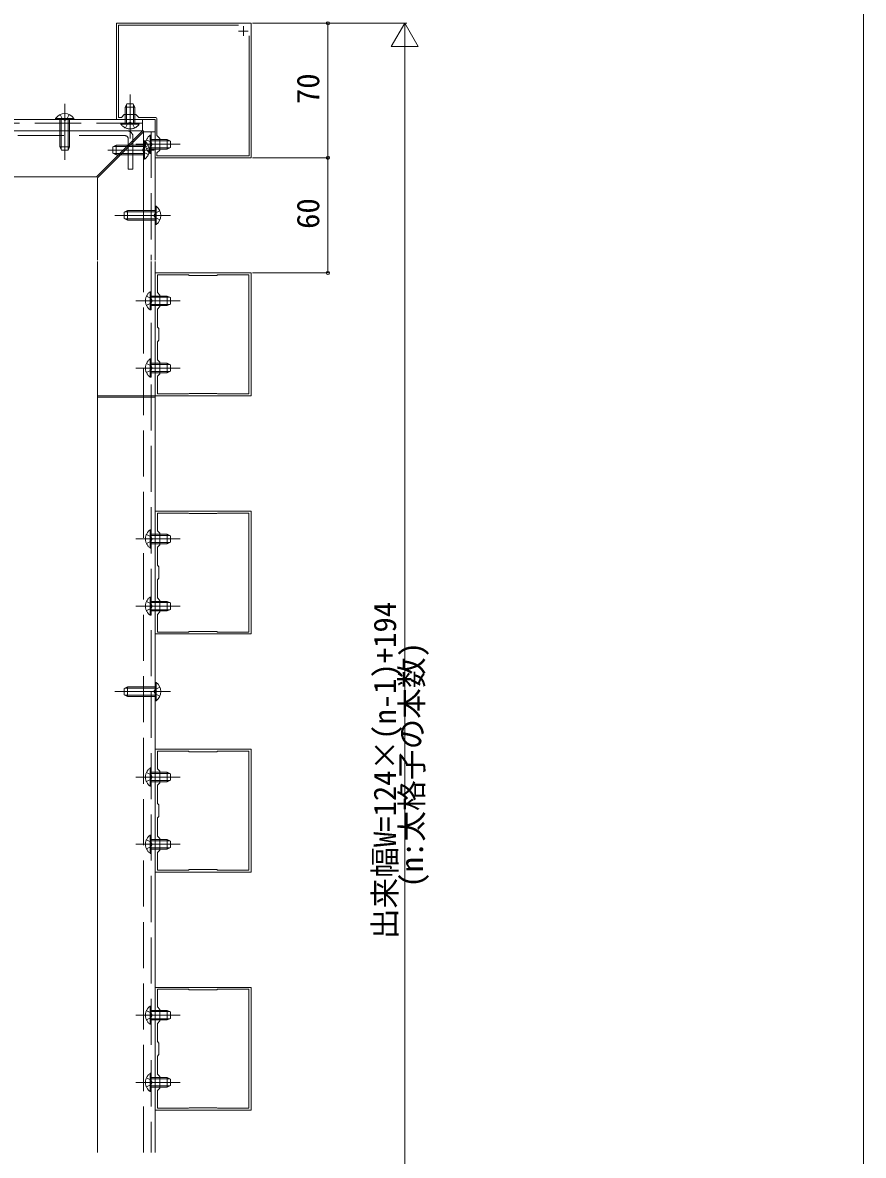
# Model space of a CAD drawing. Units: millimetres, scale not verified. Extents: x -2376 to -396, y -1680 to 1517.
# Drawn here: x -834 to -396, y 342 to 931 of the extents above; entities that cross this region are included whole.
import ezdxf
from ezdxf.enums import TextEntityAlignment as Align

# ---------------------------------------------------------------- set-up
doc = ezdxf.new("R2010")
doc.units = ezdxf.units.MM
doc.header["$LTSCALE"] = 8
doc.linetypes.add('CHAIN2', pattern=[12, 9, -1, 1, -1])
doc.linetypes.add('DASHED3', pattern=[4, 3, -1])
for name, color, linetype, lineweight in [('0-2_YKK_ZWAK', 7, 'Continuous', 9), ('0-3_YKK_11', 7, 'Continuous', 9), ('0-4_YKK_12', 2, 'Continuous', 9), ('0-5_YKK_13', 4, 'Continuous', 9), ('0-6_YKK_D', 6, 'Continuous', 9)]:
    doc.layers.add(name, color=color, linetype=linetype, lineweight=lineweight)
doc.styles.add('ＭＳ ゴシック', font='')
doc.styles.get('ＭＳ ゴシック').set_extended_font_data('MS Gothic')

msp = doc.modelspace()

# ---------------------------------------------------------------- linework, layer by layer
at = {"layer": '0-2_YKK_ZWAK'}
msp.add_line((-396, 1440), (-396, -1680), dxfattribs=at)
at = {"layer": '0-3_YKK_11'}
for p, q in [((-784.704, 931.072), (-784.704, 881.072)), ((-714.704, 931.072), (-784.704, 931.072)), ((-783.704, 930.072), (-783.704, 882.072)), ((-721.295, 930.072), (-783.704, 930.072)), ((-721.295, 930.072), (-783.704, 930.072)), ((-721.204, 927.072), (-716.204, 927.072)), ((-718.704, 929.572), (-718.704, 924.571)), ((-714.704, 861.072), (-714.704, 931.072)), ((-715.704, 862.072), (-715.704, 924.481)), ((-784.704, 881.072), (-764.704, 881.072)), ((-783.704, 882.072), (-782.203, 882.072)), ((-782.203, 882.072), (-780.703, 883.572)), ((-780.703, 883.572), (-774.704, 883.572)), ((-774.704, 883.572), (-773.204, 882.072)), ((-773.204, 882.072), (-764.704, 882.072)), ((-764.704, 881.072), (-764.704, 861.072)), ((-763.704, 881.072), (-763.704, 872.572)), ((-763.704, 872.572), (-762.204, 871.072)), ((-762.204, 871.072), (-762.204, 865.072)), ((-762.204, 865.072), (-763.704, 863.572)), ((-763.704, 863.572), (-763.704, 862.072)), ((-763.704, 862.072), (-715.704, 862.072)), ((-764.704, 861.072), (-714.704, 861.072)), ((-764.704, 801.072), (-764.704, 737.072)), ((-714.704, 801.072), (-764.704, 801.072)), ((-763.504, 800.072), (-763.504, 790.872)), ((-747.204, 800.072), (-763.504, 800.072)), ((-746.904, 799.772), (-747.204, 800.072)), ((-732.504, 799.772), (-746.904, 799.772)), ((-732.204, 800.072), (-732.504, 799.772)), ((-715.904, 800.072), (-732.204, 800.072)), ((-715.904, 738.072), (-715.904, 800.072)), ((-715.904, 738.072), (-715.904, 800.072)), ((-714.704, 737.072), (-714.704, 801.072)), ((-763.504, 790.872), (-762.204, 789.572)), ((-762.204, 789.572), (-762.204, 783.572)), ((-762.204, 783.572), (-763.504, 782.272)), ((-763.504, 782.272), (-763.504, 772.872)), ((-763.504, 772.872), (-762.704, 772.072)), ((-762.704, 772.072), (-762.704, 766.072)), ((-762.704, 766.072), (-763.504, 765.272)), ((-763.504, 765.272), (-763.504, 755.872)), ((-763.504, 755.872), (-762.204, 754.572)), ((-762.204, 754.572), (-762.204, 748.572)), ((-762.204, 748.572), (-763.504, 747.272)), ((-763.504, 747.272), (-763.504, 738.072)), ((-763.504, 738.072), (-747.204, 738.072)), ((-747.204, 738.072), (-746.904, 738.372)), ((-746.904, 738.372), (-732.504, 738.372)), ((-732.504, 738.372), (-732.204, 738.072)), ((-732.204, 738.072), (-715.904, 738.072)), ((-764.704, 737.072), (-714.704, 737.072)), ((-764.704, 677.072), (-764.704, 613.072)), ((-714.704, 677.072), (-764.704, 677.072)), ((-763.504, 676.072), (-763.504, 666.872)), ((-747.204, 676.072), (-763.504, 676.072)), ((-746.904, 675.771), (-747.204, 676.072)), ((-732.504, 675.771), (-746.904, 675.771)), ((-732.204, 676.072), (-732.504, 675.771)), ((-715.904, 676.072), (-732.204, 676.072)), ((-715.904, 614.072), (-715.904, 676.072)), ((-715.904, 614.072), (-715.904, 676.072)), ((-714.704, 613.072), (-714.704, 677.072)), ((-763.504, 666.872), (-762.204, 665.572)), ((-762.204, 665.572), (-762.204, 659.572)), ((-762.204, 659.572), (-763.504, 658.272)), ((-763.504, 658.272), (-763.504, 648.872)), ((-763.504, 648.872), (-762.704, 648.072)), ((-762.704, 648.072), (-762.704, 642.072)), ((-762.704, 642.072), (-763.504, 641.272)), ((-763.504, 641.272), (-763.504, 631.872)), ((-763.504, 631.872), (-762.204, 630.572)), ((-762.204, 630.572), (-762.204, 624.572)), ((-762.204, 624.572), (-763.504, 623.272)), ((-763.504, 623.272), (-763.504, 614.072)), ((-763.504, 614.072), (-747.204, 614.072)), ((-747.204, 614.072), (-746.904, 614.372)), ((-746.904, 614.372), (-732.504, 614.372)), ((-732.504, 614.372), (-732.204, 614.072)), ((-732.204, 614.072), (-715.904, 614.072)), ((-764.704, 613.072), (-714.704, 613.072)), ((-764.704, 553.072), (-764.704, 489.072)), ((-714.704, 553.072), (-764.704, 553.072)), ((-763.504, 552.072), (-763.504, 542.872)), ((-747.204, 552.072), (-763.504, 552.072)), ((-746.904, 551.772), (-747.204, 552.072)), ((-732.504, 551.772), (-746.904, 551.772)), ((-732.204, 552.072), (-732.504, 551.772)), ((-715.904, 552.072), (-732.204, 552.072)), ((-715.904, 490.072), (-715.904, 552.072)), ((-715.904, 490.072), (-715.904, 552.072)), ((-714.704, 489.072), (-714.704, 553.072)), ((-763.504, 542.872), (-762.204, 541.572)), ((-762.204, 541.572), (-762.204, 535.572)), ((-762.204, 535.572), (-763.504, 534.272)), ((-763.504, 534.272), (-763.504, 524.872)), ((-763.504, 524.872), (-762.704, 524.072)), ((-762.704, 524.072), (-762.704, 518.072)), ((-762.704, 518.072), (-763.504, 517.272)), ((-763.504, 517.272), (-763.504, 507.872)), ((-763.504, 507.872), (-762.204, 506.572)), ((-762.204, 506.572), (-762.204, 500.572)), ((-762.204, 500.572), (-763.504, 499.272)), ((-763.504, 499.272), (-763.504, 490.072)), ((-763.504, 490.072), (-747.204, 490.072)), ((-747.204, 490.072), (-746.904, 490.372)), ((-746.904, 490.372), (-732.504, 490.372)), ((-732.504, 490.372), (-732.204, 490.072)), ((-732.204, 490.072), (-715.904, 490.072)), ((-764.704, 489.072), (-714.704, 489.072)), ((-764.704, 429.072), (-764.704, 365.072)), ((-714.704, 429.072), (-764.704, 429.072)), ((-763.504, 428.072), (-763.504, 418.872)), ((-747.204, 428.072), (-763.504, 428.072)), ((-746.904, 427.772), (-747.204, 428.072)), ((-732.504, 427.772), (-746.904, 427.772)), ((-732.204, 428.072), (-732.504, 427.772)), ((-715.904, 428.072), (-732.204, 428.072)), ((-715.904, 366.072), (-715.904, 428.072)), ((-715.904, 366.072), (-715.904, 428.072)), ((-714.704, 365.072), (-714.704, 429.072)), ((-763.504, 418.872), (-762.204, 417.572)), ((-762.204, 417.572), (-762.204, 411.572)), ((-762.204, 411.572), (-763.504, 410.272)), ((-763.504, 410.272), (-763.504, 400.872)), ((-763.504, 400.872), (-762.704, 400.072)), ((-762.704, 400.072), (-762.704, 394.072)), ((-762.704, 394.072), (-763.504, 393.272)), ((-763.504, 393.272), (-763.504, 383.872)), ((-763.504, 383.872), (-762.204, 382.572)), ((-762.204, 382.572), (-762.204, 376.572)), ((-762.204, 376.572), (-763.504, 375.272)), ((-763.504, 375.272), (-763.504, 366.072)), ((-763.504, 366.072), (-747.204, 366.072)), ((-747.204, 366.072), (-746.904, 366.372)), ((-746.904, 366.372), (-732.504, 366.372)), ((-732.504, 366.372), (-732.204, 366.072)), ((-732.204, 366.072), (-715.904, 366.072)), ((-764.704, 365.072), (-714.704, 365.072))]:
    msp.add_line(p, q, dxfattribs=at)
msp.add_arc((-764.704, 881.072), 1, 0, 89.99998, dxfattribs=at)
at = {"layer": '0-4_YKK_12'}
for p, q in [((-1183.955, 881.072), (-770.704, 881.072)), ((-765.205, 881.072), (-871.104, 881.072)), ((-764.704, 880.572), (-764.704, 807.672)), ((-794.704, 850.572), (-770.704, 874.572)), ((-770.704, 875.072), (-771.204, 875.072)), ((-770.704, 874.572), (-770.704, 875.072)), ((-770.704, 874.572), (-764.704, 874.572)), ((-871.104, 851.072), (-795.129, 851.072)), ((-794.704, 807.672), (-794.704, 850.647)), ((-794.704, 343.083), (-794.704, 807.072)), ((-764.704, 807.072), (-764.704, 343.083)), ((-794.704, 737.072), (-764.704, 737.072)), ((-794.704, 736.472), (-764.704, 736.472))]:
    msp.add_line(p, q, dxfattribs=at)
at = {"layer": '0-4_YKK_12', "linetype": 'DASHED3'}
for p, q in [((-771.204, 879.072), (-871.104, 879.072)), ((-771.204, 875.072), (-871.104, 875.072)), ((-770.704, 343.083), (-770.704, 875.072)), ((-770.704, 807.672), (-770.704, 874.572)), ((-766.704, 874.572), (-766.704, 807.672)), ((-766.704, 807.072), (-766.704, 343.083))]:
    msp.add_line(p, q, dxfattribs=at)
at = {"layer": '0-4_YKK_12'}
msp.add_lwpolyline([(-795.204, 851.072), (-771.204, 875.072), (-771.204, 881.072)], dxfattribs=at)
at = {"layer": '0-5_YKK_13', "linetype": 'CHAIN2'}
for p, q in [((-777.704, 871.072), (-777.704, 894.072)), ((-811.704, 889.072), (-811.704, 860.071)), ((-774.704, 868.072), (-751.704, 868.072)), ((-765.204, 865.072), (-789.204, 865.072)), ((-756.705, 831.072), (-785.705, 831.072)), ((-774.704, 786.572), (-751.704, 786.572)), ((-774.704, 751.572), (-751.704, 751.572)), ((-774.704, 662.572), (-751.704, 662.572)), ((-774.704, 627.572), (-751.704, 627.572)), ((-756.705, 583.072), (-785.705, 583.072)), ((-774.704, 538.572), (-751.704, 538.572)), ((-774.704, 503.572), (-751.704, 503.572)), ((-774.704, 414.572), (-751.704, 414.572)), ((-774.704, 379.572), (-751.704, 379.572))]:
    msp.add_line(p, q, dxfattribs=at)
at = {"layer": '0-5_YKK_13'}
for p, q in [((-779.404, 889.072), (-780.204, 887.372)), ((-780.204, 887.372), (-775.204, 887.372)), ((-780.204, 885.572), (-780.204, 887.372)), ((-779.55, 885.572), (-779.55, 888.762)), ((-779.404, 889.072), (-776.004, 889.072)), ((-776.004, 889.072), (-775.204, 887.372)), ((-775.858, 885.572), (-775.858, 888.762)), ((-775.204, 885.572), (-775.204, 887.372)), ((-816.454, 881.58), (-816.454, 881.072)), ((-806.954, 881.58), (-816.454, 881.58)), ((-806.954, 881.072), (-816.454, 881.072)), ((-806.954, 881.58), (-806.954, 881.072)), ((-780.204, 883.572), (-780.204, 884.072)), ((-779.55, 883.572), (-779.55, 884.072)), ((-775.858, 883.572), (-775.858, 884.072)), ((-775.204, 883.572), (-775.204, 884.072)), ((-762.204, 870.572), (-761.703, 870.572)), ((-762.204, 869.918), (-761.703, 869.918)), ((-760.203, 870.572), (-758.404, 870.572)), ((-760.203, 869.918), (-757.014, 869.918)), ((-756.704, 869.772), (-758.404, 870.572)), ((-758.404, 870.572), (-758.404, 865.572)), ((-756.704, 869.772), (-756.704, 866.372)), ((-762.204, 866.226), (-761.703, 866.226)), ((-762.204, 865.572), (-761.703, 865.572)), ((-760.203, 866.226), (-757.014, 866.226)), ((-760.203, 865.572), (-758.404, 865.572)), ((-756.704, 866.372), (-758.404, 865.572)), ((-764.705, 835.822), (-764.705, 826.322)), ((-764.196, 835.822), (-764.705, 835.822)), ((-764.196, 835.822), (-764.196, 826.322)), ((-764.196, 826.322), (-764.705, 826.322)), ((-762.204, 789.072), (-758.404, 789.072)), ((-762.204, 788.417), (-757.014, 788.417)), ((-762.204, 784.726), (-757.014, 784.726)), ((-756.704, 788.272), (-758.404, 789.072)), ((-758.404, 789.072), (-758.404, 784.072)), ((-756.704, 784.872), (-758.404, 784.072)), ((-756.704, 788.272), (-756.704, 784.872)), ((-762.204, 784.072), (-758.404, 784.072)), ((-762.204, 754.072), (-758.404, 754.072)), ((-762.204, 753.417), (-757.014, 753.417)), ((-762.204, 749.726), (-757.014, 749.726)), ((-756.704, 753.272), (-758.404, 754.072)), ((-758.404, 754.072), (-758.404, 749.072)), ((-756.704, 749.872), (-758.404, 749.072)), ((-756.704, 753.272), (-756.704, 749.872)), ((-762.204, 749.072), (-758.404, 749.072)), ((-762.204, 665.072), (-758.404, 665.072)), ((-762.204, 664.418), (-757.014, 664.418)), ((-762.204, 660.726), (-757.014, 660.726)), ((-756.704, 664.272), (-758.404, 665.072)), ((-758.404, 665.072), (-758.404, 660.072)), ((-756.704, 660.872), (-758.404, 660.072)), ((-756.704, 664.272), (-756.704, 660.872)), ((-762.204, 660.072), (-758.404, 660.072)), ((-762.204, 630.072), (-758.404, 630.072)), ((-762.204, 629.417), (-757.014, 629.417)), ((-762.204, 625.726), (-757.014, 625.726)), ((-756.704, 629.272), (-758.404, 630.072)), ((-758.404, 630.072), (-758.404, 625.072)), ((-756.704, 625.872), (-758.404, 625.072)), ((-756.704, 629.272), (-756.704, 625.872)), ((-762.204, 625.072), (-758.404, 625.072)), ((-764.705, 587.822), (-764.705, 578.322)), ((-764.196, 587.822), (-764.705, 587.822)), ((-764.196, 587.822), (-764.196, 578.322)), ((-764.196, 578.322), (-764.705, 578.322)), ((-762.204, 541.072), (-758.404, 541.072)), ((-762.204, 540.417), (-757.014, 540.417)), ((-756.704, 540.272), (-758.404, 541.072)), ((-758.404, 541.072), (-758.404, 536.072)), ((-756.704, 536.872), (-758.404, 536.072)), ((-756.704, 540.272), (-756.704, 536.872)), ((-762.204, 536.726), (-757.014, 536.726)), ((-762.204, 536.072), (-758.404, 536.072)), ((-762.204, 506.072), (-758.404, 506.072)), ((-762.204, 505.417), (-757.014, 505.417)), ((-762.204, 501.726), (-757.014, 501.726)), ((-756.704, 505.272), (-758.404, 506.072)), ((-758.404, 506.072), (-758.404, 501.072)), ((-756.704, 501.872), (-758.404, 501.072)), ((-756.704, 505.272), (-756.704, 501.872)), ((-762.204, 501.072), (-758.404, 501.072)), ((-762.204, 417.072), (-758.404, 417.072)), ((-762.204, 416.417), (-757.014, 416.417)), ((-756.704, 416.272), (-758.404, 417.072)), ((-758.404, 417.072), (-758.404, 412.072)), ((-756.704, 416.272), (-756.704, 412.872)), ((-762.204, 412.726), (-757.014, 412.726)), ((-762.204, 412.072), (-758.404, 412.072)), ((-756.704, 412.872), (-758.404, 412.072)), ((-762.204, 382.072), (-758.404, 382.072)), ((-762.204, 381.417), (-757.014, 381.417)), ((-762.204, 377.726), (-757.014, 377.726)), ((-756.704, 381.272), (-758.404, 382.072)), ((-758.404, 382.072), (-758.404, 377.072)), ((-756.704, 377.872), (-758.404, 377.072)), ((-756.704, 381.272), (-756.704, 377.872)), ((-762.204, 377.072), (-758.404, 377.072))]:
    msp.add_line(p, q, dxfattribs=at)
at = {"layer": '0-5_YKK_13', "linetype": 'DASHED3'}
for p, q in [((-780.204, 884.072), (-780.204, 885.572)), ((-779.55, 884.072), (-779.55, 885.572)), ((-775.858, 884.072), (-775.858, 885.572)), ((-775.204, 884.072), (-775.204, 885.572)), ((-814.204, 881.072), (-814.204, 866.771)), ((-814.054, 883.572), (-812.849, 881.101)), ((-813.55, 881.072), (-813.55, 865.381)), ((-812.849, 881.101), (-811.704, 880.492)), ((-810.559, 881.101), (-811.704, 880.492)), ((-809.354, 883.572), (-810.559, 881.101)), ((-809.859, 881.072), (-809.859, 865.381)), ((-809.204, 881.072), (-809.204, 866.771)), ((-782.454, 879.072), (-772.954, 879.072)), ((-782.454, 878.563), (-782.454, 879.072)), ((-780.204, 879.072), (-780.204, 883.572)), ((-780.054, 876.571), (-778.849, 879.042)), ((-779.55, 879.072), (-779.55, 883.572)), ((-778.849, 879.042), (-777.704, 879.651)), ((-776.559, 879.042), (-777.704, 879.651)), ((-775.354, 876.571), (-776.559, 879.042)), ((-775.858, 879.072), (-775.858, 883.572)), ((-775.204, 879.072), (-775.204, 883.572)), ((-772.954, 878.563), (-772.954, 879.072)), ((-779.204, 875.072), (-862.204, 875.072)), ((-782.454, 878.563), (-772.954, 878.563)), ((-780.204, 872.572), (-861.204, 872.572)), ((-786.704, 866.772), (-785.004, 867.572)), ((-785.004, 867.572), (-785.004, 862.572)), ((-770.704, 867.572), (-785.004, 867.572)), ((-778.704, 855.072), (-778.704, 871.072)), ((-776.204, 855.072), (-776.204, 872.072)), ((-770.704, 869.822), (-770.704, 860.322)), ((-770.195, 869.822), (-770.704, 869.822)), ((-768.204, 867.422), (-770.675, 866.217)), ((-770.195, 869.822), (-770.195, 860.322)), ((-769.204, 870.422), (-766.734, 869.217)), ((-767.213, 872.822), (-767.213, 863.322)), ((-767.213, 872.822), (-766.704, 872.822)), ((-766.734, 869.217), (-766.125, 868.072)), ((-766.734, 866.927), (-766.125, 868.072)), ((-766.704, 872.822), (-766.704, 863.322)), ((-766.704, 870.572), (-762.204, 870.572)), ((-766.704, 869.918), (-762.204, 869.918)), ((-761.704, 870.572), (-760.203, 870.572)), ((-761.704, 869.918), (-760.203, 869.918)), ((-813.404, 865.071), (-814.204, 866.771)), ((-809.204, 866.771), (-814.204, 866.771)), ((-810.004, 865.071), (-813.404, 865.071)), ((-810.004, 865.071), (-809.204, 866.771)), ((-786.704, 866.772), (-786.704, 863.372)), ((-786.704, 863.372), (-785.004, 862.572)), ((-770.704, 866.918), (-786.395, 866.918)), ((-770.704, 863.226), (-786.395, 863.226)), ((-770.704, 862.572), (-785.004, 862.572)), ((-770.675, 866.217), (-771.284, 865.072)), ((-770.675, 863.927), (-771.284, 865.072)), ((-768.204, 862.722), (-770.675, 863.927)), ((-769.204, 865.722), (-766.734, 866.927)), ((-767.213, 863.322), (-766.704, 863.322)), ((-766.704, 866.226), (-762.204, 866.226)), ((-766.704, 865.572), (-762.204, 865.572)), ((-761.704, 866.226), (-760.203, 866.226)), ((-761.704, 865.572), (-760.203, 865.572)), ((-770.195, 860.322), (-770.704, 860.322)), ((-778.704, 855.072), (-776.204, 855.072)), ((-780.705, 832.772), (-779.005, 833.572)), ((-780.705, 832.772), (-780.705, 829.372)), ((-764.705, 832.917), (-780.395, 832.917)), ((-779.005, 833.572), (-779.005, 828.572)), ((-764.705, 833.572), (-779.005, 833.572)), ((-764.675, 832.217), (-765.284, 831.072)), ((-762.205, 833.421), (-764.675, 832.217)), ((-780.705, 829.372), (-779.005, 828.572)), ((-764.705, 829.226), (-780.395, 829.226)), ((-764.705, 828.572), (-779.005, 828.572)), ((-764.675, 829.927), (-765.284, 831.072)), ((-762.205, 828.722), (-764.675, 829.927)), ((-767.213, 791.322), (-767.213, 781.822)), ((-767.213, 791.322), (-766.704, 791.322)), ((-766.704, 791.322), (-766.704, 781.822)), ((-769.204, 788.922), (-766.734, 787.717)), ((-769.204, 784.221), (-766.734, 785.427)), ((-766.734, 787.717), (-766.125, 786.572)), ((-766.734, 785.427), (-766.125, 786.572)), ((-766.704, 789.072), (-762.204, 789.072)), ((-766.704, 788.417), (-762.204, 788.417)), ((-766.704, 784.726), (-762.204, 784.726)), ((-767.213, 781.822), (-766.704, 781.822)), ((-766.704, 784.072), (-762.204, 784.072)), ((-767.213, 756.322), (-767.213, 746.822)), ((-767.213, 756.322), (-766.704, 756.322)), ((-766.704, 756.322), (-766.704, 746.822)), ((-769.204, 753.922), (-766.734, 752.717)), ((-769.204, 749.222), (-766.734, 750.427)), ((-766.734, 752.717), (-766.125, 751.572)), ((-766.734, 750.427), (-766.125, 751.572)), ((-766.704, 754.072), (-762.204, 754.072)), ((-766.704, 753.417), (-762.204, 753.417)), ((-766.704, 749.726), (-762.204, 749.726)), ((-767.213, 746.822), (-766.704, 746.822)), ((-766.704, 749.072), (-762.204, 749.072)), ((-767.213, 667.322), (-767.213, 657.822)), ((-767.213, 667.322), (-766.704, 667.322)), ((-766.704, 667.322), (-766.704, 657.822)), ((-769.204, 664.921), (-766.734, 663.717)), ((-769.204, 660.222), (-766.734, 661.427)), ((-766.734, 663.717), (-766.125, 662.572)), ((-766.734, 661.427), (-766.125, 662.572)), ((-766.704, 665.072), (-762.204, 665.072)), ((-766.704, 664.418), (-762.204, 664.418)), ((-766.704, 660.726), (-762.204, 660.726)), ((-767.213, 657.822), (-766.704, 657.822)), ((-766.704, 660.072), (-762.204, 660.072)), ((-767.213, 632.322), (-767.213, 622.822)), ((-767.213, 632.322), (-766.704, 632.322)), ((-766.704, 632.322), (-766.704, 622.822)), ((-769.204, 629.921), (-766.734, 628.717)), ((-769.204, 625.222), (-766.734, 626.427)), ((-766.734, 628.717), (-766.125, 627.572)), ((-766.734, 626.427), (-766.125, 627.572)), ((-766.704, 630.072), (-762.204, 630.072)), ((-766.704, 629.417), (-762.204, 629.417)), ((-766.704, 625.726), (-762.204, 625.726)), ((-767.213, 622.822), (-766.704, 622.822)), ((-766.704, 625.072), (-762.204, 625.072)), ((-780.705, 584.772), (-779.005, 585.572)), ((-780.705, 584.772), (-780.705, 581.372)), ((-764.705, 584.917), (-780.395, 584.917)), ((-779.005, 585.572), (-779.005, 580.572)), ((-764.705, 585.572), (-779.005, 585.572)), ((-764.675, 584.217), (-765.284, 583.072)), ((-762.205, 585.422), (-764.675, 584.217)), ((-780.705, 581.372), (-779.005, 580.572)), ((-764.705, 581.226), (-780.395, 581.226)), ((-764.705, 580.572), (-779.005, 580.572)), ((-764.675, 581.927), (-765.284, 583.072)), ((-762.205, 580.722), (-764.675, 581.927)), ((-767.213, 543.322), (-767.213, 533.822)), ((-767.213, 543.322), (-766.704, 543.322)), ((-766.704, 543.322), (-766.704, 533.822)), ((-769.204, 540.922), (-766.734, 539.717)), ((-769.204, 536.222), (-766.734, 537.427)), ((-766.734, 539.717), (-766.125, 538.572)), ((-766.734, 537.427), (-766.125, 538.572)), ((-766.704, 541.072), (-762.204, 541.072)), ((-766.704, 540.417), (-762.204, 540.417)), ((-767.213, 533.822), (-766.704, 533.822)), ((-766.704, 536.726), (-762.204, 536.726)), ((-766.704, 536.072), (-762.204, 536.072)), ((-767.213, 508.322), (-767.213, 498.822)), ((-767.213, 508.322), (-766.704, 508.322)), ((-766.704, 508.322), (-766.704, 498.822)), ((-769.204, 505.922), (-766.734, 504.717)), ((-769.204, 501.222), (-766.734, 502.427)), ((-766.734, 504.717), (-766.125, 503.572)), ((-766.734, 502.427), (-766.125, 503.572)), ((-766.704, 506.072), (-762.204, 506.072)), ((-766.704, 505.417), (-762.204, 505.417)), ((-766.704, 501.726), (-762.204, 501.726)), ((-767.213, 498.822), (-766.704, 498.822)), ((-766.704, 501.072), (-762.204, 501.072)), ((-767.213, 419.322), (-767.213, 409.822)), ((-767.213, 419.322), (-766.704, 419.322)), ((-766.704, 419.322), (-766.704, 409.822)), ((-769.204, 416.922), (-766.734, 415.717)), ((-769.204, 412.222), (-766.734, 413.427)), ((-766.734, 415.717), (-766.125, 414.572)), ((-766.734, 413.427), (-766.125, 414.572)), ((-766.704, 417.072), (-762.204, 417.072)), ((-766.704, 416.417), (-762.204, 416.417)), ((-767.213, 409.822), (-766.704, 409.822)), ((-766.704, 412.726), (-762.204, 412.726)), ((-766.704, 412.072), (-762.204, 412.072)), ((-767.213, 384.322), (-767.213, 374.822)), ((-767.213, 384.322), (-766.704, 384.322)), ((-766.704, 384.322), (-766.704, 374.822)), ((-769.204, 381.922), (-766.734, 380.717)), ((-769.204, 377.222), (-766.734, 378.427)), ((-766.734, 380.717), (-766.125, 379.572)), ((-766.734, 378.427), (-766.125, 379.572)), ((-766.704, 382.072), (-762.204, 382.072)), ((-766.704, 381.417), (-762.204, 381.417)), ((-766.704, 377.726), (-762.204, 377.726)), ((-767.213, 374.822), (-766.704, 374.822)), ((-766.704, 377.072), (-762.204, 377.072))]:
    msp.add_line(p, q, dxfattribs=at)
at = {"layer": '0-5_YKK_13'}
for centre, start, end in [((-811.704, 878.297), 34.65097, 145.34901), ((-767.479, 831.072), 304.65086, 55.34892), ((-767.479, 583.072), 304.65086, 55.34892)]:
    msp.add_arc(centre, 5.774, start, end, dxfattribs=at)
at = {"layer": '0-5_YKK_13', "linetype": 'DASHED3'}
for centre, radius, start, end in [((-777.704, 881.846), 5.774, 214.65097, 325.34901), ((-779.204, 872.072), 3, 0, 90), ((-780.204, 871.072), 1.5, 0, 90), ((-773.479, 865.072), 5.774, 304.65097, 55.34901), ((-763.93, 868.072), 5.774, 124.65097, 235.34901), ((-763.93, 786.572), 5.774, 124.65097, 235.34901), ((-763.93, 751.572), 5.774, 124.65097, 235.34901), ((-763.93, 662.572), 5.774, 124.65097, 235.34901), ((-763.93, 627.572), 5.774, 124.65097, 235.34901), ((-763.93, 538.572), 5.774, 124.65097, 235.34901), ((-763.93, 503.572), 5.774, 124.65097, 235.34901), ((-763.93, 414.572), 5.774, 124.65097, 235.34901), ((-763.93, 379.572), 5.774, 124.65097, 235.34901)]:
    msp.add_arc(centre, radius, start, end, dxfattribs=at)
at = {"layer": '0-6_YKK_D'}
for p, q in [((-714.004, 931.072), (-633.704, 931.072)), ((-714.004, 931.072), (-673.704, 931.072)), ((-674.704, 861.072), (-674.704, 931.072)), ((-634.704, 931.072), (-641.704, 918.947)), ((-634.704, 931.072), (-634.704, 906.823)), ((-634.704, 931.072), (-627.704, 918.947)), ((-641.704, 918.947), (-627.704, 918.947)), ((-634.704, 917.072), (-634.704, 144.094)), ((-714.004, 861.072), (-673.704, 861.072)), ((-714.004, 861.072), (-673.704, 861.072)), ((-674.704, 861.072), (-674.704, 801.072)), ((-714.004, 801.072), (-673.704, 801.072))]:
    msp.add_line(p, q, dxfattribs=at)
for centre in [(-674.704, 931.072), (-674.704, 861.072), (-674.704, 861.072), (-674.704, 801.072)]:
    msp.add_circle(centre, 0.85, dxfattribs=at)

# ---------------------------------------------------------------- texts
at = {"layer": '0-6_YKK_D', "color": 4, "style": 'ＭＳ ゴシック'}
for s, p in [('70', (-675.704, 889.032)), ('60', (-675.704, 824.032)), ('出来幅W=124×(n-1)+194', (-635.704, 454.103)), ('(n:太格子の本数)', (-621.704, 480.983))]:
    msp.add_text(s, height=11.73, rotation=90, dxfattribs=at).set_placement(p, align=Align.BOTTOM_LEFT)

doc.saveas('drawing.dxf')
